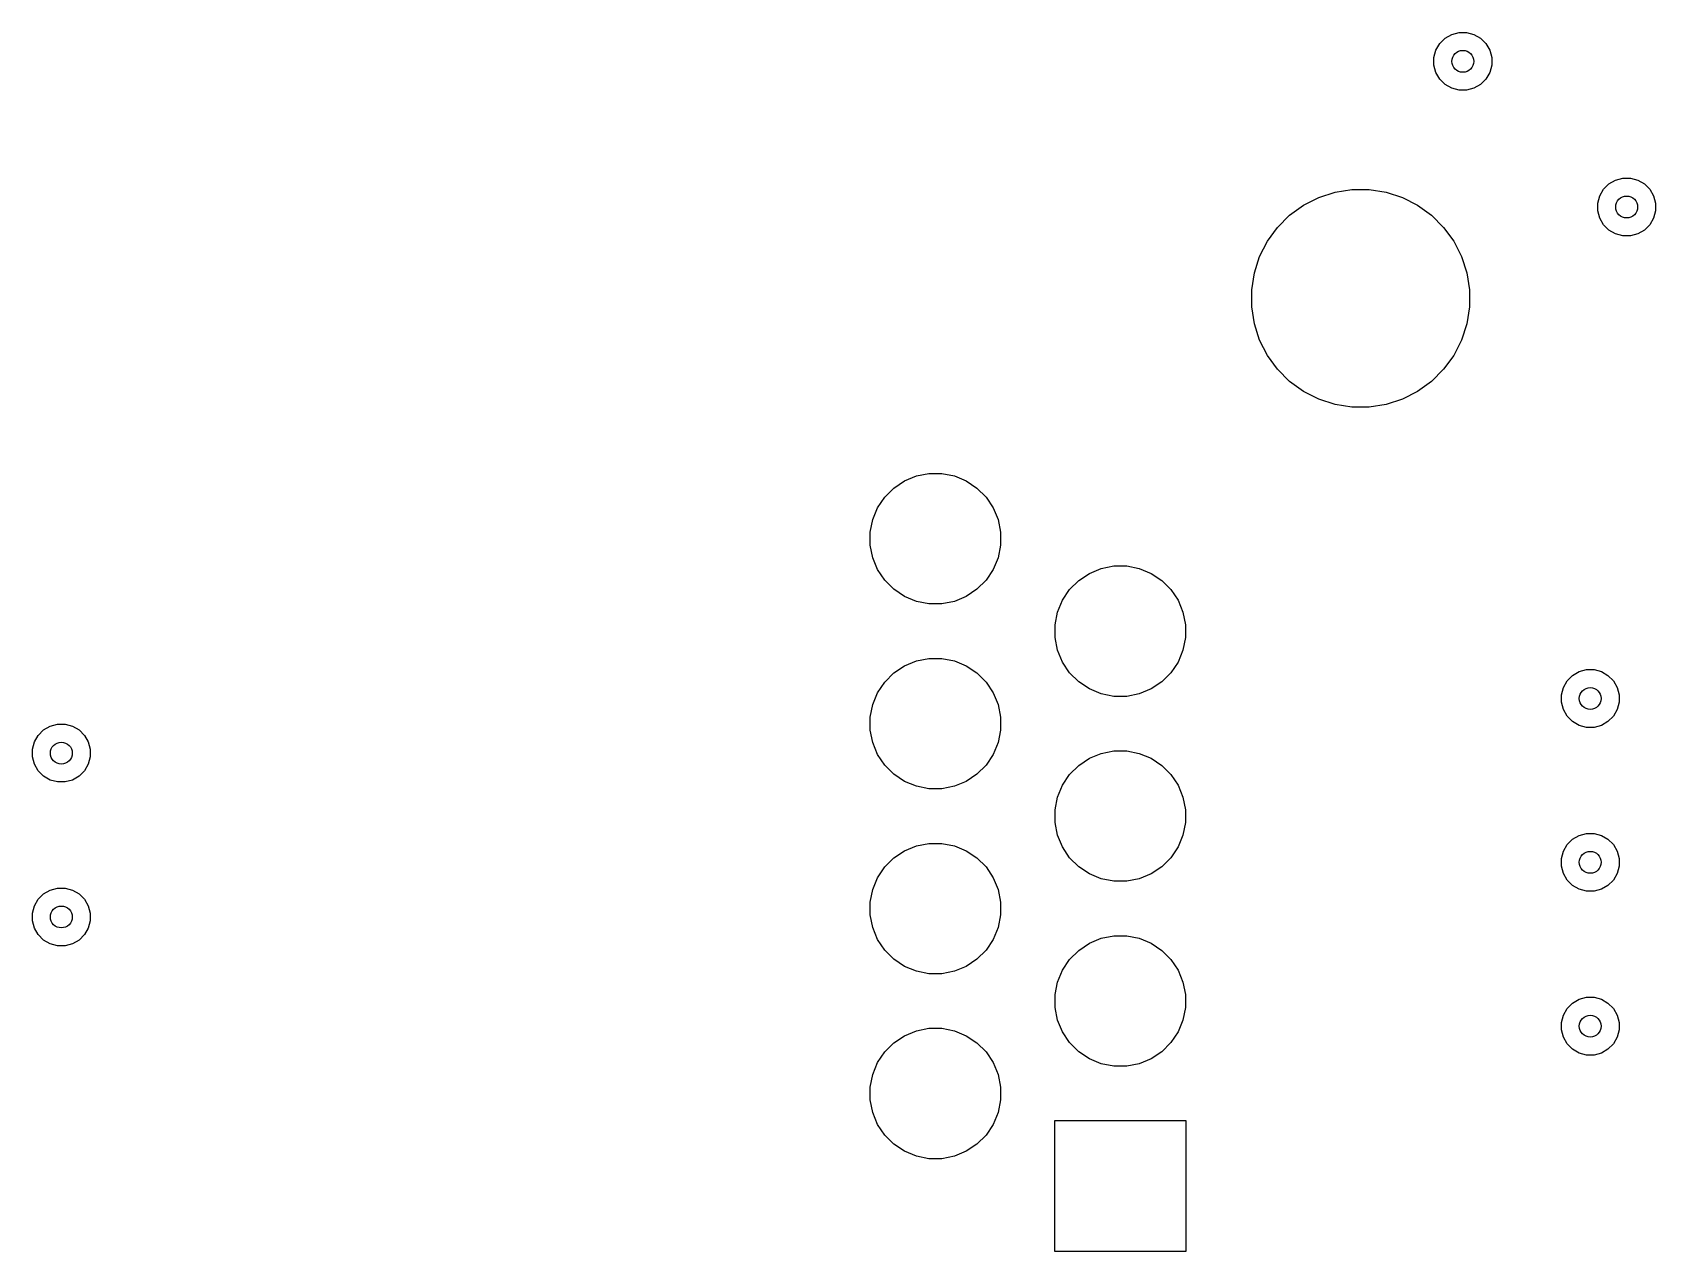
# Model space of a CAD drawing. Extents: x 0.98 to 8.09, y -3.46 to -0.83.
# Drawn here: x 7.169 to 8.047, y -2.199 to -1.54 of the extents above; entities that cross this region are included whole.
import ezdxf

# ---------------------------------------------------------------- set-up
doc = ezdxf.new("R2010")
doc.units = 0
doc.header["$MEASUREMENT"] = 0
doc.layers.add('BLACK', color=7, linetype='CONTINUOUS')

msp = doc.modelspace()

# ---------------------------------------------------------------- linework, layer by layer
at = {"layer": 'BLACK', "linetype": 'CONTINUOUS'}
for p, q in [((7.93042, -1.54553), (7.93333, -1.54262)), ((7.93333, -1.54262), (7.93689, -1.54057)), ((7.93689, -1.54057), (7.94086, -1.5395)), ((7.94086, -1.5395), (7.94497, -1.5395)), ((7.94497, -1.5395), (7.94894, -1.54057)), ((7.94894, -1.54057), (7.9525, -1.54262)), ((7.9525, -1.54262), (7.95541, -1.54553)), ((7.9273, -1.55306), (7.92836, -1.54909)), ((7.9273, -1.55717), (7.9273, -1.55306)), ((7.92836, -1.54909), (7.93042, -1.54553)), ((7.95541, -1.54553), (7.95746, -1.54909)), ((7.95746, -1.54909), (7.95853, -1.55306)), ((7.95853, -1.55306), (7.95853, -1.55717)), ((7.92836, -1.56114), (7.9273, -1.55717)), ((7.93042, -1.5647), (7.92836, -1.56114)), ((7.95746, -1.56114), (7.95541, -1.5647)), ((7.95853, -1.55717), (7.95746, -1.56114)), ((7.93333, -1.56761), (7.93042, -1.5647)), ((7.93689, -1.56967), (7.93333, -1.56761)), ((7.94086, -1.57073), (7.93689, -1.56967)), ((7.94497, -1.57073), (7.94086, -1.57073)), ((7.94894, -1.56967), (7.94497, -1.57073)), ((7.9525, -1.56761), (7.94894, -1.56967)), ((7.95541, -1.5647), (7.9525, -1.56761)), ((8.019, -1.62427), (8.02191, -1.62136)), ((8.02191, -1.62136), (8.02547, -1.61931)), ((8.02547, -1.61931), (8.02944, -1.61824)), ((8.02944, -1.61824), (8.03355, -1.61824)), ((8.03355, -1.61824), (8.03752, -1.61931)), ((8.03752, -1.61931), (8.04108, -1.62136)), ((8.04108, -1.62136), (8.04399, -1.62427)), ((7.85674, -1.63291), (7.865, -1.62871)), ((7.865, -1.62871), (7.87381, -1.62584)), ((7.87381, -1.62584), (7.88296, -1.62439)), ((7.88296, -1.62439), (7.89223, -1.62439)), ((7.89223, -1.62439), (7.90138, -1.62584)), ((7.90138, -1.62584), (7.9102, -1.62871)), ((7.9102, -1.62871), (7.91845, -1.63291)), ((8.01588, -1.6318), (8.01695, -1.62783)), ((8.01588, -1.63591), (8.01588, -1.6318)), ((8.01695, -1.62783), (8.019, -1.62427)), ((8.04399, -1.62427), (8.04605, -1.62783)), ((8.04605, -1.62783), (8.04711, -1.6318)), ((8.04711, -1.6318), (8.04711, -1.63591)), ((7.84269, -1.64491), (7.84925, -1.63836)), ((7.84925, -1.63836), (7.85674, -1.63291)), ((7.91845, -1.63291), (7.92595, -1.63836)), ((7.92595, -1.63836), (7.9325, -1.64491)), ((8.01695, -1.63988), (8.01588, -1.63591)), ((8.019, -1.64345), (8.01695, -1.63988)), ((8.04605, -1.63988), (8.04399, -1.64345)), ((8.04711, -1.63591), (8.04605, -1.63988)), ((7.83725, -1.65241), (7.84269, -1.64491)), ((7.9325, -1.64491), (7.93795, -1.65241)), ((8.02191, -1.64635), (8.019, -1.64345)), ((8.02547, -1.64841), (8.02191, -1.64635)), ((8.02944, -1.64947), (8.02547, -1.64841)), ((8.03355, -1.64947), (8.02944, -1.64947)), ((8.03752, -1.64841), (8.03355, -1.64947)), ((8.04108, -1.64635), (8.03752, -1.64841)), ((8.04399, -1.64345), (8.04108, -1.64635)), ((7.83304, -1.66067), (7.83725, -1.65241)), ((7.93795, -1.65241), (7.94216, -1.66067)), ((7.83017, -1.66948), (7.83304, -1.66067)), ((7.94216, -1.66067), (7.94502, -1.66948)), ((7.82873, -1.67863), (7.83017, -1.66948)), ((7.94502, -1.66948), (7.94647, -1.67863)), ((7.82873, -1.6879), (7.82873, -1.67863)), ((7.94647, -1.67863), (7.94647, -1.6879)), ((7.83017, -1.69705), (7.82873, -1.6879)), ((7.94647, -1.6879), (7.94502, -1.69705)), ((7.83304, -1.70587), (7.83017, -1.69705)), ((7.94502, -1.69705), (7.94216, -1.70587)), ((7.83725, -1.71412), (7.83304, -1.70587)), ((7.94216, -1.70587), (7.93795, -1.71412)), ((7.84269, -1.72162), (7.83725, -1.71412)), ((7.93795, -1.71412), (7.9325, -1.72162)), ((7.84925, -1.72817), (7.84269, -1.72162)), ((7.85674, -1.73362), (7.84925, -1.72817)), ((7.92595, -1.72817), (7.91845, -1.73362)), ((7.9325, -1.72162), (7.92595, -1.72817)), ((7.865, -1.73783), (7.85674, -1.73362)), ((7.91845, -1.73362), (7.9102, -1.73783)), ((7.87381, -1.74069), (7.865, -1.73783)), ((7.88296, -1.74214), (7.87381, -1.74069)), ((7.89223, -1.74214), (7.88296, -1.74214)), ((7.90138, -1.74069), (7.89223, -1.74214)), ((7.9102, -1.73783), (7.90138, -1.74069)), ((7.64097, -1.78194), (7.64739, -1.77928)), ((7.64739, -1.77928), (7.6542, -1.77793)), ((7.6542, -1.77793), (7.66115, -1.77793)), ((7.66115, -1.77793), (7.66796, -1.77928)), ((7.66796, -1.77928), (7.67438, -1.78194)), ((7.63029, -1.79071), (7.6352, -1.7858)), ((7.6352, -1.7858), (7.64097, -1.78194)), ((7.67438, -1.78194), (7.68016, -1.7858)), ((7.68016, -1.7858), (7.68507, -1.79071)), ((7.62377, -1.8029), (7.62643, -1.79649)), ((7.62643, -1.79649), (7.63029, -1.79071)), ((7.68507, -1.79071), (7.68893, -1.79649)), ((7.68893, -1.79649), (7.69158, -1.8029)), ((7.62241, -1.80972), (7.62377, -1.8029)), ((7.69158, -1.8029), (7.69294, -1.80972)), ((7.62241, -1.81666), (7.62241, -1.80972)), ((7.62377, -1.82347), (7.62241, -1.81666)), ((7.69294, -1.81666), (7.69158, -1.82347)), ((7.69294, -1.80972), (7.69294, -1.81666)), ((7.62643, -1.82989), (7.62377, -1.82347)), ((7.69158, -1.82347), (7.68893, -1.82989)), ((7.63029, -1.83567), (7.62643, -1.82989)), ((7.68893, -1.82989), (7.68507, -1.83567)), ((7.7352, -1.8358), (7.74097, -1.83194)), ((7.74097, -1.83194), (7.74739, -1.82928)), ((7.74739, -1.82928), (7.7542, -1.82793)), ((7.7542, -1.82793), (7.76115, -1.82793)), ((7.76115, -1.82793), (7.76796, -1.82928)), ((7.76796, -1.82928), (7.77438, -1.83194)), ((7.77438, -1.83194), (7.78016, -1.8358)), ((7.6352, -1.84058), (7.63029, -1.83567)), ((7.64097, -1.84444), (7.6352, -1.84058)), ((7.68016, -1.84058), (7.67438, -1.84444)), ((7.68507, -1.83567), (7.68016, -1.84058)), ((7.72643, -1.84649), (7.73029, -1.84071)), ((7.73029, -1.84071), (7.7352, -1.8358)), ((7.78016, -1.8358), (7.78507, -1.84071)), ((7.78507, -1.84071), (7.78893, -1.84649)), ((7.64739, -1.8471), (7.64097, -1.84444)), ((7.6542, -1.84845), (7.64739, -1.8471)), ((7.66115, -1.84845), (7.6542, -1.84845)), ((7.66796, -1.8471), (7.66115, -1.84845)), ((7.67438, -1.84444), (7.66796, -1.8471)), ((7.72377, -1.8529), (7.72643, -1.84649)), ((7.78893, -1.84649), (7.79158, -1.8529)), ((7.72241, -1.85972), (7.72377, -1.8529)), ((7.72241, -1.86666), (7.72241, -1.85972)), ((7.79158, -1.8529), (7.79294, -1.85972)), ((7.79294, -1.85972), (7.79294, -1.86666)), ((7.72377, -1.87347), (7.72241, -1.86666)), ((7.79294, -1.86666), (7.79158, -1.87347)), ((7.64739, -1.87928), (7.6542, -1.87793)), ((7.6542, -1.87793), (7.66115, -1.87793)), ((7.66115, -1.87793), (7.66796, -1.87928)), ((7.72643, -1.87989), (7.72377, -1.87347)), ((7.79158, -1.87347), (7.78893, -1.87989)), ((7.63029, -1.89071), (7.6352, -1.8858)), ((7.6352, -1.8858), (7.64097, -1.88194)), ((7.64097, -1.88194), (7.64739, -1.87928)), ((7.66796, -1.87928), (7.67438, -1.88194)), ((7.67438, -1.88194), (7.68016, -1.8858)), ((7.68016, -1.8858), (7.68507, -1.89071)), ((7.73029, -1.88567), (7.72643, -1.87989)), ((7.7352, -1.89058), (7.73029, -1.88567)), ((7.78507, -1.88567), (7.78016, -1.89058)), ((7.78893, -1.87989), (7.78507, -1.88567)), ((8.00222, -1.88711), (8.00578, -1.88506)), ((8.00578, -1.88506), (8.00976, -1.88399)), ((8.00976, -1.88399), (8.01387, -1.88399)), ((8.01387, -1.88399), (8.01784, -1.88506)), ((8.01784, -1.88506), (8.0214, -1.88711)), ((7.62643, -1.89649), (7.63029, -1.89071)), ((7.68507, -1.89071), (7.68893, -1.89649)), ((7.74097, -1.89444), (7.7352, -1.89058)), ((7.74739, -1.8971), (7.74097, -1.89444)), ((7.77438, -1.89444), (7.76796, -1.8971)), ((7.78016, -1.89058), (7.77438, -1.89444)), ((7.9962, -1.89755), (7.99726, -1.89358)), ((7.99726, -1.89358), (7.99932, -1.89002)), ((7.99932, -1.89002), (8.00222, -1.88711)), ((8.0214, -1.88711), (8.0243, -1.89002)), ((8.0243, -1.89002), (8.02636, -1.89358)), ((8.02636, -1.89358), (8.02742, -1.89755)), ((7.62241, -1.90972), (7.62377, -1.9029)), ((7.62377, -1.9029), (7.62643, -1.89649)), ((7.68893, -1.89649), (7.69158, -1.9029)), ((7.69158, -1.9029), (7.69294, -1.90972)), ((7.7542, -1.89845), (7.74739, -1.8971)), ((7.76115, -1.89845), (7.7542, -1.89845)), ((7.76796, -1.8971), (7.76115, -1.89845)), ((7.9962, -1.90166), (7.9962, -1.89755)), ((7.99726, -1.90563), (7.9962, -1.90166)), ((8.02742, -1.90166), (8.02636, -1.90563)), ((8.02742, -1.89755), (8.02742, -1.90166)), ((7.62241, -1.91666), (7.62241, -1.90972)), ((7.69294, -1.90972), (7.69294, -1.91666)), ((7.99932, -1.90919), (7.99726, -1.90563)), ((8.00222, -1.9121), (7.99932, -1.90919)), ((8.00578, -1.91416), (8.00222, -1.9121)), ((8.0214, -1.9121), (8.01784, -1.91416)), ((8.0243, -1.90919), (8.0214, -1.9121)), ((8.02636, -1.90563), (8.0243, -1.90919)), ((7.17049, -1.92311), (7.17255, -1.91955)), ((7.17255, -1.91955), (7.17545, -1.91664)), ((7.17545, -1.91664), (7.17901, -1.91458)), ((7.17901, -1.91458), (7.18298, -1.91352)), ((7.18298, -1.91352), (7.18709, -1.91352)), ((7.18709, -1.91352), (7.19107, -1.91458)), ((7.19107, -1.91458), (7.19463, -1.91664)), ((7.19463, -1.91664), (7.19753, -1.91955)), ((7.19753, -1.91955), (7.19959, -1.92311)), ((7.62377, -1.92347), (7.62241, -1.91666)), ((7.69294, -1.91666), (7.69158, -1.92347)), ((8.00976, -1.91522), (8.00578, -1.91416)), ((8.01387, -1.91522), (8.00976, -1.91522)), ((8.01784, -1.91416), (8.01387, -1.91522)), ((7.16943, -1.92708), (7.17049, -1.92311)), ((7.16943, -1.93119), (7.16943, -1.92708)), ((7.19959, -1.92311), (7.20065, -1.92708)), ((7.20065, -1.92708), (7.20065, -1.93119)), ((7.62643, -1.92989), (7.62377, -1.92347)), ((7.63029, -1.93567), (7.62643, -1.92989)), ((7.68893, -1.92989), (7.68507, -1.93567)), ((7.69158, -1.92347), (7.68893, -1.92989)), ((7.74097, -1.93194), (7.74739, -1.92928)), ((7.74739, -1.92928), (7.7542, -1.92793)), ((7.7542, -1.92793), (7.76115, -1.92793)), ((7.76115, -1.92793), (7.76796, -1.92928)), ((7.76796, -1.92928), (7.77438, -1.93194)), ((7.17049, -1.93516), (7.16943, -1.93119)), ((7.17255, -1.93872), (7.17049, -1.93516)), ((7.17545, -1.94163), (7.17255, -1.93872)), ((7.19753, -1.93872), (7.19463, -1.94163)), ((7.19959, -1.93516), (7.19753, -1.93872)), ((7.20065, -1.93119), (7.19959, -1.93516)), ((7.6352, -1.94058), (7.63029, -1.93567)), ((7.68507, -1.93567), (7.68016, -1.94058)), ((7.73029, -1.94071), (7.7352, -1.9358)), ((7.7352, -1.9358), (7.74097, -1.93194)), ((7.77438, -1.93194), (7.78016, -1.9358)), ((7.78016, -1.9358), (7.78507, -1.94071)), ((7.17901, -1.94368), (7.17545, -1.94163)), ((7.18298, -1.94475), (7.17901, -1.94368)), ((7.18709, -1.94475), (7.18298, -1.94475)), ((7.19107, -1.94368), (7.18709, -1.94475)), ((7.19463, -1.94163), (7.19107, -1.94368)), ((7.64097, -1.94444), (7.6352, -1.94058)), ((7.64739, -1.9471), (7.64097, -1.94444)), ((7.6542, -1.94845), (7.64739, -1.9471)), ((7.66115, -1.94845), (7.6542, -1.94845)), ((7.66796, -1.9471), (7.66115, -1.94845)), ((7.67438, -1.94444), (7.66796, -1.9471)), ((7.68016, -1.94058), (7.67438, -1.94444)), ((7.72377, -1.9529), (7.72643, -1.94649)), ((7.72643, -1.94649), (7.73029, -1.94071)), ((7.78507, -1.94071), (7.78893, -1.94649)), ((7.78893, -1.94649), (7.79158, -1.9529)), ((7.72241, -1.95972), (7.72377, -1.9529)), ((7.79158, -1.9529), (7.79294, -1.95972)), ((7.72241, -1.96666), (7.72241, -1.95972)), ((7.79294, -1.95972), (7.79294, -1.96666)), ((7.72377, -1.97347), (7.72241, -1.96666)), ((7.72643, -1.97989), (7.72377, -1.97347)), ((7.79158, -1.97347), (7.78893, -1.97989)), ((7.79294, -1.96666), (7.79158, -1.97347)), ((8.00222, -1.9757), (8.00578, -1.97364)), ((8.00578, -1.97364), (8.00976, -1.97258)), ((8.00976, -1.97258), (8.01387, -1.97258)), ((8.01387, -1.97258), (8.01784, -1.97364)), ((8.01784, -1.97364), (8.0214, -1.9757)), ((7.6352, -1.9858), (7.64097, -1.98194)), ((7.64097, -1.98194), (7.64739, -1.97928)), ((7.64739, -1.97928), (7.6542, -1.97793)), ((7.6542, -1.97793), (7.66115, -1.97793)), ((7.66115, -1.97793), (7.66796, -1.97928)), ((7.66796, -1.97928), (7.67438, -1.98194)), ((7.67438, -1.98194), (7.68016, -1.9858)), ((7.73029, -1.98567), (7.72643, -1.97989)), ((7.78893, -1.97989), (7.78507, -1.98567)), ((7.9962, -1.98613), (7.99726, -1.98216)), ((7.99726, -1.98216), (7.99932, -1.9786)), ((7.99932, -1.9786), (8.00222, -1.9757)), ((8.0214, -1.9757), (8.0243, -1.9786)), ((8.0243, -1.9786), (8.02636, -1.98216)), ((8.02636, -1.98216), (8.02742, -1.98613)), ((7.62643, -1.99649), (7.63029, -1.99071)), ((7.63029, -1.99071), (7.6352, -1.9858)), ((7.68016, -1.9858), (7.68507, -1.99071)), ((7.68507, -1.99071), (7.68893, -1.99649)), ((7.7352, -1.99058), (7.73029, -1.98567)), ((7.74097, -1.99444), (7.7352, -1.99058)), ((7.78016, -1.99058), (7.77438, -1.99444)), ((7.78507, -1.98567), (7.78016, -1.99058)), ((7.9962, -1.99024), (7.9962, -1.98613)), ((7.99726, -1.99422), (7.9962, -1.99024)), ((8.02742, -1.99024), (8.02636, -1.99422)), ((8.02742, -1.98613), (8.02742, -1.99024)), ((7.62377, -2.0029), (7.62643, -1.99649)), ((7.68893, -1.99649), (7.69158, -2.0029)), ((7.74739, -1.9971), (7.74097, -1.99444)), ((7.7542, -1.99845), (7.74739, -1.9971)), ((7.76115, -1.99845), (7.7542, -1.99845)), ((7.76796, -1.9971), (7.76115, -1.99845)), ((7.77438, -1.99444), (7.76796, -1.9971)), ((7.99932, -1.99778), (7.99726, -1.99422)), ((8.00222, -2.00068), (7.99932, -1.99778)), ((8.00578, -2.00274), (8.00222, -2.00068)), ((8.0214, -2.00068), (8.01784, -2.00274)), ((8.0243, -1.99778), (8.0214, -2.00068)), ((8.02636, -1.99422), (8.0243, -1.99778)), ((7.17049, -2.01169), (7.17255, -2.00813)), ((7.17255, -2.00813), (7.17545, -2.00522)), ((7.17545, -2.00522), (7.17901, -2.00317)), ((7.17901, -2.00317), (7.18298, -2.0021)), ((7.18298, -2.0021), (7.18709, -2.0021)), ((7.18709, -2.0021), (7.19107, -2.00317)), ((7.19107, -2.00317), (7.19463, -2.00522)), ((7.19463, -2.00522), (7.19753, -2.00813)), ((7.19753, -2.00813), (7.19959, -2.01169)), ((7.62241, -2.00972), (7.62377, -2.0029)), ((7.62241, -2.01666), (7.62241, -2.00972)), ((7.69158, -2.0029), (7.69294, -2.00972)), ((7.69294, -2.00972), (7.69294, -2.01666)), ((8.00976, -2.0038), (8.00578, -2.00274)), ((8.01387, -2.0038), (8.00976, -2.0038)), ((8.01784, -2.00274), (8.01387, -2.0038)), ((7.16943, -2.01566), (7.17049, -2.01169)), ((7.16943, -2.01977), (7.16943, -2.01566)), ((7.19959, -2.01169), (7.20065, -2.01566)), ((7.20065, -2.01566), (7.20065, -2.01977)), ((7.62377, -2.02347), (7.62241, -2.01666)), ((7.69294, -2.01666), (7.69158, -2.02347)), ((7.17049, -2.02374), (7.16943, -2.01977)), ((7.17255, -2.0273), (7.17049, -2.02374)), ((7.17545, -2.03021), (7.17255, -2.0273)), ((7.19753, -2.0273), (7.19463, -2.03021)), ((7.19959, -2.02374), (7.19753, -2.0273)), ((7.20065, -2.01977), (7.19959, -2.02374)), ((7.62643, -2.02989), (7.62377, -2.02347)), ((7.69158, -2.02347), (7.68893, -2.02989)), ((7.17901, -2.03227), (7.17545, -2.03021)), ((7.18298, -2.03333), (7.17901, -2.03227)), ((7.18709, -2.03333), (7.18298, -2.03333)), ((7.19107, -2.03227), (7.18709, -2.03333)), ((7.19463, -2.03021), (7.19107, -2.03227)), ((7.63029, -2.03567), (7.62643, -2.02989)), ((7.6352, -2.04058), (7.63029, -2.03567)), ((7.68507, -2.03567), (7.68016, -2.04058)), ((7.68893, -2.02989), (7.68507, -2.03567)), ((7.73029, -2.04071), (7.7352, -2.0358)), ((7.7352, -2.0358), (7.74097, -2.03194)), ((7.74097, -2.03194), (7.74739, -2.02928)), ((7.74739, -2.02928), (7.7542, -2.02793)), ((7.7542, -2.02793), (7.76115, -2.02793)), ((7.76115, -2.02793), (7.76796, -2.02928)), ((7.76796, -2.02928), (7.77438, -2.03194)), ((7.77438, -2.03194), (7.78016, -2.0358)), ((7.78016, -2.0358), (7.78507, -2.04071)), ((7.64097, -2.04444), (7.6352, -2.04058)), ((7.64739, -2.0471), (7.64097, -2.04444)), ((7.67438, -2.04444), (7.66796, -2.0471)), ((7.68016, -2.04058), (7.67438, -2.04444)), ((7.72643, -2.04649), (7.73029, -2.04071)), ((7.78507, -2.04071), (7.78893, -2.04649)), ((7.6542, -2.04845), (7.64739, -2.0471)), ((7.66115, -2.04845), (7.6542, -2.04845)), ((7.66796, -2.0471), (7.66115, -2.04845)), ((7.72241, -2.05972), (7.72377, -2.0529)), ((7.72377, -2.0529), (7.72643, -2.04649)), ((7.78893, -2.04649), (7.79158, -2.0529)), ((7.79158, -2.0529), (7.79294, -2.05972)), ((7.72241, -2.06666), (7.72241, -2.05972)), ((7.79294, -2.05972), (7.79294, -2.06666)), ((8.00222, -2.06428), (8.00578, -2.06222)), ((8.00578, -2.06222), (8.00976, -2.06116)), ((8.00976, -2.06116), (8.01387, -2.06116)), ((8.01387, -2.06116), (8.01784, -2.06222)), ((8.01784, -2.06222), (8.0214, -2.06428)), ((7.72377, -2.07347), (7.72241, -2.06666)), ((7.79294, -2.06666), (7.79158, -2.07347)), ((7.9962, -2.07472), (7.99726, -2.07075)), ((7.99726, -2.07075), (7.99932, -2.06718)), ((7.99932, -2.06718), (8.00222, -2.06428)), ((8.0214, -2.06428), (8.0243, -2.06718)), ((8.0243, -2.06718), (8.02636, -2.07075)), ((8.02636, -2.07075), (8.02742, -2.07472)), ((7.64097, -2.08194), (7.64739, -2.07928)), ((7.64739, -2.07928), (7.6542, -2.07793)), ((7.6542, -2.07793), (7.66115, -2.07793)), ((7.66115, -2.07793), (7.66796, -2.07928)), ((7.66796, -2.07928), (7.67438, -2.08194)), ((7.72643, -2.07989), (7.72377, -2.07347)), ((7.73029, -2.08567), (7.72643, -2.07989)), ((7.78893, -2.07989), (7.78507, -2.08567)), ((7.79158, -2.07347), (7.78893, -2.07989)), ((7.9962, -2.07883), (7.9962, -2.07472)), ((7.99726, -2.0828), (7.9962, -2.07883)), ((8.02742, -2.07883), (8.02636, -2.0828)), ((8.02742, -2.07472), (8.02742, -2.07883)), ((7.63029, -2.09071), (7.6352, -2.0858)), ((7.6352, -2.0858), (7.64097, -2.08194)), ((7.67438, -2.08194), (7.68016, -2.0858)), ((7.68016, -2.0858), (7.68507, -2.09071)), ((7.7352, -2.09058), (7.73029, -2.08567)), ((7.78507, -2.08567), (7.78016, -2.09058)), ((7.99932, -2.08636), (7.99726, -2.0828)), ((8.00222, -2.08927), (7.99932, -2.08636)), ((8.0243, -2.08636), (8.0214, -2.08927)), ((8.02636, -2.0828), (8.0243, -2.08636)), ((7.62377, -2.1029), (7.62643, -2.09649)), ((7.62643, -2.09649), (7.63029, -2.09071)), ((7.68507, -2.09071), (7.68893, -2.09649)), ((7.68893, -2.09649), (7.69158, -2.1029)), ((7.74097, -2.09444), (7.7352, -2.09058)), ((7.74739, -2.0971), (7.74097, -2.09444)), ((7.7542, -2.09845), (7.74739, -2.0971)), ((7.76796, -2.0971), (7.76115, -2.09845)), ((7.77438, -2.09444), (7.76796, -2.0971)), ((7.78016, -2.09058), (7.77438, -2.09444)), ((8.00578, -2.09132), (8.00222, -2.08927)), ((8.00976, -2.09238), (8.00578, -2.09132)), ((8.01387, -2.09238), (8.00976, -2.09238)), ((8.01784, -2.09132), (8.01387, -2.09238)), ((8.0214, -2.08927), (8.01784, -2.09132)), ((7.62241, -2.10972), (7.62377, -2.1029)), ((7.69158, -2.1029), (7.69294, -2.10972)), ((7.76115, -2.09845), (7.7542, -2.09845)), ((7.62241, -2.11666), (7.62241, -2.10972)), ((7.69294, -2.10972), (7.69294, -2.11666)), ((7.62377, -2.12347), (7.62241, -2.11666)), ((7.62643, -2.12989), (7.62377, -2.12347)), ((7.69158, -2.12347), (7.68893, -2.12989)), ((7.69294, -2.11666), (7.69158, -2.12347)), ((7.63029, -2.13567), (7.62643, -2.12989)), ((7.68893, -2.12989), (7.68507, -2.13567)), ((7.72224, -2.19862), (7.72224, -2.12776)), ((7.72224, -2.12776), (7.79311, -2.12776)), ((7.79311, -2.12776), (7.79311, -2.19862)), ((7.6352, -2.14058), (7.63029, -2.13567)), ((7.64097, -2.14444), (7.6352, -2.14058)), ((7.68016, -2.14058), (7.67438, -2.14444)), ((7.68507, -2.13567), (7.68016, -2.14058)), ((7.64739, -2.1471), (7.64097, -2.14444)), ((7.6542, -2.14845), (7.64739, -2.1471)), ((7.66115, -2.14845), (7.6542, -2.14845)), ((7.66796, -2.1471), (7.66115, -2.14845)), ((7.67438, -2.14444), (7.66796, -2.1471)), ((7.79311, -2.19862), (7.72224, -2.19862))]:
    msp.add_line(p, q, dxfattribs=at)
at = {"layer": 'BLACK'}
for centre in [(7.94291, -1.55512), (8.0315, -1.63386), (8.01181, -1.89961), (7.18504, -1.92913), (8.01181, -1.98819), (7.18504, -2.01772), (8.01181, -2.07677)]:
    msp.add_circle(centre, 0.00591, dxfattribs=at)

doc.saveas('drawing.dxf')
